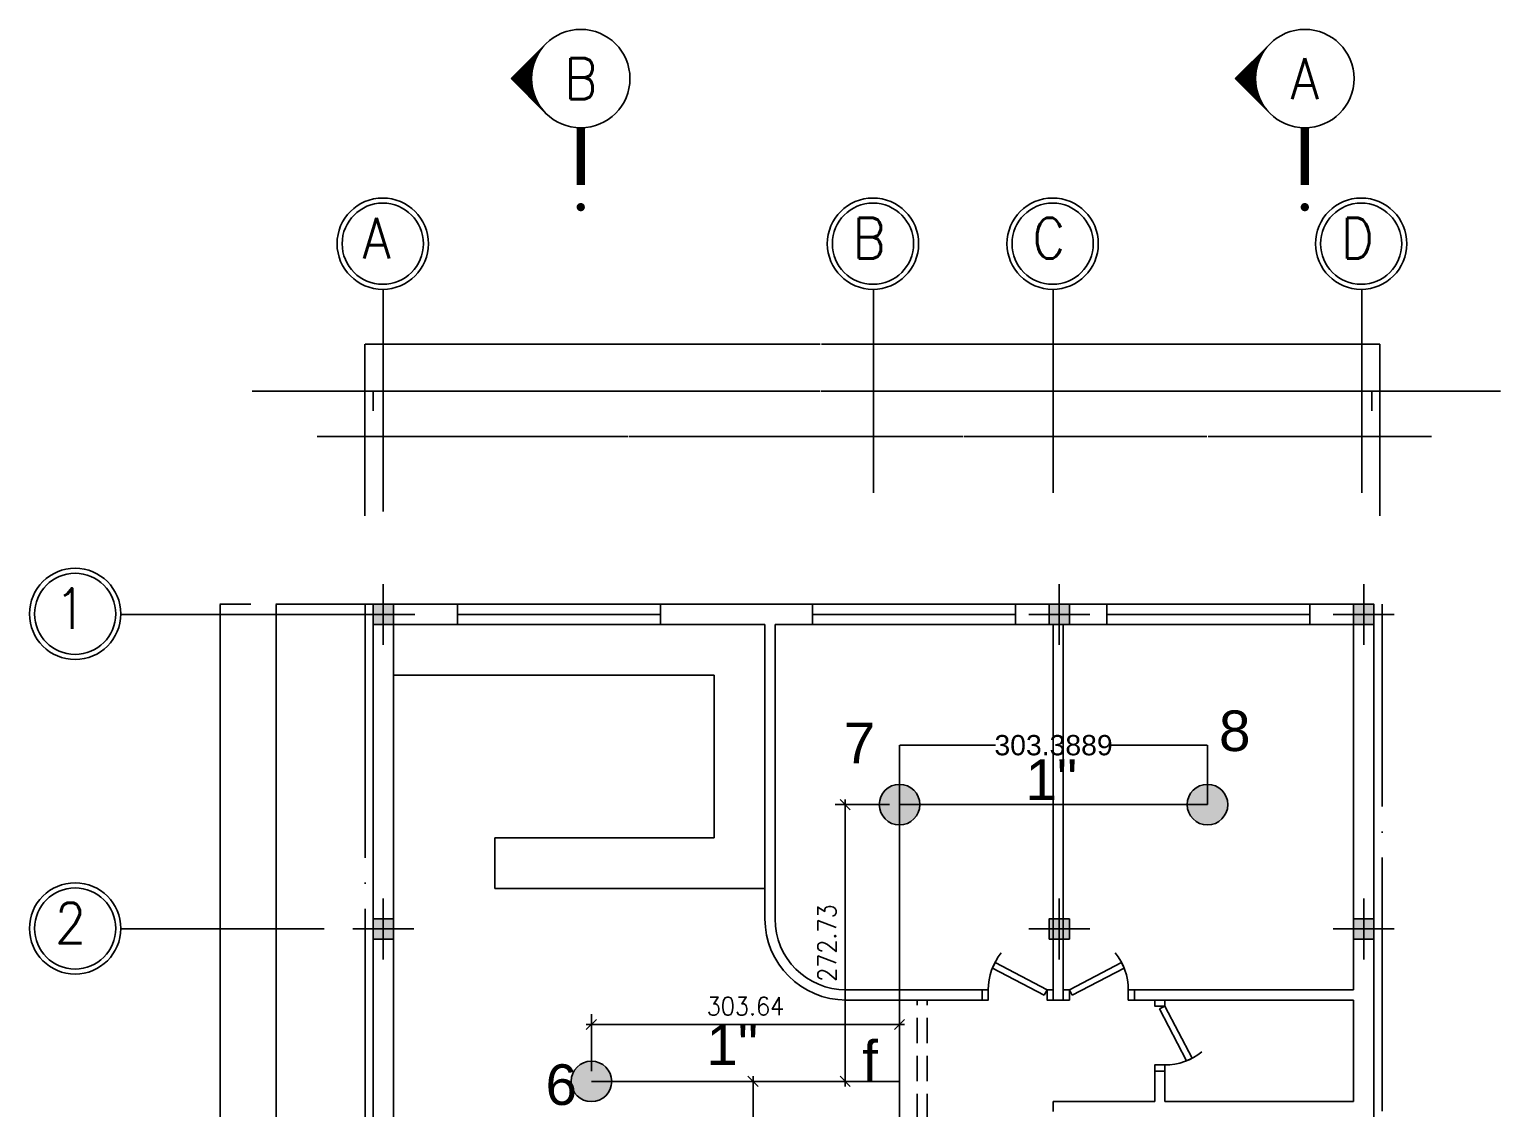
# Model space of a CAD drawing. Header units: millimetres. Extents: x 0 to 12169, y 6 to 10142.
# Drawn here: x 4633 to 6083, y 9078 to 10142 of the extents above; entities that cross this region are included whole.
import ezdxf
from ezdxf.enums import TextEntityAlignment as Align

# ---------------------------------------------------------------- set-up
doc = ezdxf.new("R2010")
doc.units = ezdxf.units.MM
doc.header["$LTSCALE"] = 50
doc.header["$MEASUREMENT"] = 0
doc.linetypes.add('AXIS', pattern=[6, 5, -0.5, 0, -0.5])
doc.linetypes.add('DASHED', pattern=[0.75, 0.5, -0.25])
for name, color, linetype in [('1', 8, 'AXIS'), ('10', 10, 'Continuous'), ('2', 4, 'Continuous'), ('4', 136, 'Continuous'), ('5', 5, 'Continuous'), ('DIM', 8, 'Continuous'), ('DOR', 3, 'Continuous'), ('ETC', 2, 'Continuous')]:
    doc.layers.add(name, color=color, linetype=linetype)
doc.styles.add('ROMANS', font='ROMANS.shx', dxfattribs={"width": 0.9})
doc.styles.get("Standard").update_dxf_attribs({"font": 'arial.ttf'})
doc.dimstyles.new('dim1.100', dxfattribs={"dimscale": 100, "dimtxt": 0.18, "dimasz": 0.1, "dimexe": 0.1, "dimexo": 0.1, "dimgap": 0.09, "dimtad": 1, "dimzin": 12, "dimdsep": 46, "dimtxsty": 'ROMANS', "dimblk1": 'OBLIQUE', "dimblk2": 'OBLIQUE', "dimsah": 1, "dimcen": 0.1, "dimdle": 0.05, "dimclrd": 256, "dimclre": 12, "dimclrt": 4, "dimadec": 0, "dimazin": 0, "dimtfac": 1, "dimtix": 1, "dimtofl": 0, "dimtmove": 0, "dimatfit": 0, "dimldrblk": 'OBLIQUE', "dimfxl": 1, "dimtolj": 1, "dimtzin": 0, "dimarcsym": 0})
doc.dimstyles.get("Standard").update_dxf_attribs({"dimtxt": 0.18, "dimasz": 0.18, "dimexe": 0.18, "dimexo": 0.0625, "dimgap": 0.09, "dimtad": 0, "dimtih": 1, "dimtoh": 1, "dimdec": 4, "dimzin": 0, "dimdsep": 46, "dimtxsty": 'Standard', "dimcen": 0.09, "dimadec": 0, "dimazin": 0, "dimtfac": 1, "dimtdec": 4, "dimtofl": 0, "dimtmove": 0, "dimatfit": 3, "dimfxl": 1, "dimtolj": 1, "dimtzin": 0, "dimarcsym": 0})

# ---------------------------------------------------------------- blocks, each defined once
blk = doc.blocks.new('*D260')
at = {"layer": 'DEFPOINTS', "color": 0, "transparency": 16777216}
for p in [(4820.8, 9575.2), (4851, 9575.2), (4851, 7575.2)]:
    blk.add_point(p, dxfattribs=at)
at = {"layer": 'DIM', "color": 0, "lineweight": -2, "transparency": 16777216}
for p, q in [((4851, 9575.2), (4820.6, 9575.2)), ((4820.8, 9575), (4820.8, 8693.2)), ((4820.8, 7575.3), (4820.8, 8692.9)), ((4851, 7575.2), (4820.6, 7575.2))]:
    blk.add_line(p, q, dxfattribs=at)
at = {"layer": 'DIM', "color": 0, "transparency": 16777216}
for points in [[(4820.7, 9575), (4820.8, 9575), (4820.8, 9575.2)], [(4820.7, 7575.3), (4820.8, 7575.3), (4820.8, 7575.2)]]:
    blk.add_solid(points, dxfattribs=at)
at = {"layer": 'DIM', "color": 0, "transparency": 16777216, "insert": (4820.8, 8693), "char_height": 0.18, "attachment_point": 5}
blk.add_mtext('\\A1;2000.0000', dxfattribs=at)
blk = doc.blocks.new('*D263')
at = {"layer": 'DEFPOINTS', "color": 0, "transparency": 16777216}
for p in [(4981.5, 9775.5), (5464.5, 9775.5), (5464.5, 9740.7)]:
    blk.add_point(p, dxfattribs=at)
at = {"layer": 'DIM', "color": 0, "lineweight": -2, "transparency": 16777216}
for p, q in [((4981.5, 9775.5), (4981.5, 9740.6)), ((5464.5, 9775.5), (5464.5, 9740.6)), ((4981.7, 9740.7), (5222.4, 9740.7)), ((5464.4, 9740.7), (5223.6, 9740.7))]:
    blk.add_line(p, q, dxfattribs=at)
at = {"layer": 'DIM', "color": 0, "transparency": 16777216}
for points in [[(4981.7, 9740.8), (4981.7, 9740.7), (4981.5, 9740.7)], [(5464.4, 9740.8), (5464.4, 9740.7), (5464.5, 9740.7)]]:
    blk.add_solid(points, dxfattribs=at)
at = {"layer": 'DIM', "color": 0, "transparency": 16777216, "insert": (5223, 9740.7), "char_height": 0.18, "attachment_point": 5}
blk.add_mtext('\\A1;483.0000', dxfattribs=at)
blk = doc.blocks.new('*D264')
at = {"layer": 'DEFPOINTS', "color": 0, "transparency": 16777216}
for p in [(5963.5, 9831.5), (4963.5, 9687.2), (5963.5, 9687.2)]:
    blk.add_point(p, dxfattribs=at)
at = {"layer": 'DIM', "color": 0, "lineweight": -2, "transparency": 16777216}
for p, q in [((4963.5, 9687.3), (4963.5, 9831.7)), ((4963.7, 9831.5), (5411.9, 9831.5)), ((5963.4, 9831.5), (5413.2, 9831.5)), ((5963.5, 9687.3), (5963.5, 9831.7))]:
    blk.add_line(p, q, dxfattribs=at)
at = {"layer": 'DIM', "color": 0, "transparency": 16777216}
for points in [[(4963.7, 9831.6), (4963.7, 9831.5), (4963.5, 9831.5)], [(5963.4, 9831.6), (5963.4, 9831.5), (5963.5, 9831.5)]]:
    blk.add_solid(points, dxfattribs=at)
at = {"layer": 'DIM', "color": 0, "transparency": 16777216, "insert": (5412.5, 9831.5), "char_height": 0.18, "attachment_point": 5}
blk.add_mtext('\\A1;1000.0000', dxfattribs=at)
blk = doc.blocks.new('*D265')
at = {"layer": 'DEFPOINTS', "color": 0, "transparency": 16777216}
for p in [(5955.5, 9785.3), (4971.5, 9765.7), (5955.5, 9765.7)]:
    blk.add_point(p, dxfattribs=at)
at = {"layer": 'DIM', "color": 0, "lineweight": -2, "transparency": 16777216}
for p, q in [((4971.5, 9765.8), (4971.5, 9785.5)), ((4971.7, 9785.3), (5411.9, 9785.3)), ((5955.4, 9785.3), (5413.1, 9785.3)), ((5955.5, 9765.8), (5955.5, 9785.5))]:
    blk.add_line(p, q, dxfattribs=at)
at = {"layer": 'DIM', "color": 0, "transparency": 16777216}
for points in [[(4971.7, 9785.3), (4971.7, 9785.2), (4971.5, 9785.3)], [(5955.4, 9785.3), (5955.4, 9785.2), (5955.5, 9785.3)]]:
    blk.add_solid(points, dxfattribs=at)
at = {"layer": 'DIM', "color": 0, "transparency": 16777216, "insert": (5412.5, 9785.3), "char_height": 0.18, "attachment_point": 5}
blk.add_mtext('\\A1;984.0000', dxfattribs=at)
blk = doc.blocks.new('*D266')
at = {"layer": 'DEFPOINTS', "color": 0, "transparency": 16777216}
for p in [(4888.5, 9255.2), (4864.4, 8955.2), (4876, 8955.2)]:
    blk.add_point(p, dxfattribs=at)
at = {"layer": 'DIM', "color": 0, "lineweight": -2, "transparency": 16777216}
for p, q in [((4888.5, 9255.2), (4875.8, 9255.2)), ((4876, 9255), (4876, 9105.3)), ((4876, 8955.3), (4876, 9105)), ((4864.5, 8955.2), (4876.2, 8955.2))]:
    blk.add_line(p, q, dxfattribs=at)
at = {"layer": 'DIM', "color": 0, "transparency": 16777216}
for points in [[(4876, 9255), (4876, 9255), (4876, 9255.2)], [(4876, 8955.3), (4876, 8955.3), (4876, 8955.2)]]:
    blk.add_solid(points, dxfattribs=at)
at = {"layer": 'DIM', "color": 0, "transparency": 16777216, "insert": (4876, 9105.2), "char_height": 0.18, "attachment_point": 5}
blk.add_mtext('\\A1;300.0000', dxfattribs=at)
blk = doc.blocks.new('*D268')
at = {"layer": 'DEFPOINTS', "color": 0, "transparency": 16777216}
for p in [(4971.5, 9785.3), (4971.5, 9765.7), (4963.5, 9662.2)]:
    blk.add_point(p, dxfattribs=at)
at = {"layer": 'DIM', "color": 0, "lineweight": -2, "transparency": 16777216}
for p, q in [((4963.5, 9785.3), (4852.3, 9785.3)), ((4963.5, 9662.3), (4963.5, 9785.5)), ((4971.4, 9785.3), (4963.7, 9785.3)), ((4971.5, 9765.8), (4971.5, 9785.5))]:
    blk.add_line(p, q, dxfattribs=at)
at = {"layer": 'DIM', "color": 0, "transparency": 16777216}
for points in [[(4963.7, 9785.3), (4963.7, 9785.2), (4963.5, 9785.3)], [(4971.4, 9785.3), (4971.4, 9785.2), (4971.5, 9785.3)]]:
    blk.add_solid(points, dxfattribs=at)
at = {"layer": 'DIM', "color": 0, "transparency": 16777216, "insert": (4851.7, 9785.3), "char_height": 0.18, "attachment_point": 5}
blk.add_mtext('\\A1;8cm joint', dxfattribs=at)
blk = doc.blocks.new('*D269')
at = {"layer": 'DEFPOINTS', "color": 0, "transparency": 16777216}
for p in [(4981.5, 9740.7), (4963.5, 9687.2), (4981.5, 9666.6)]:
    blk.add_point(p, dxfattribs=at)
at = {"layer": 'DIM', "color": 0, "lineweight": -2, "transparency": 16777216}
for p, q in [((4963.5, 9740.7), (4916.3, 9740.7)), ((4963.5, 9687.3), (4963.5, 9740.9)), ((4981.4, 9740.7), (4963.7, 9740.7)), ((4981.5, 9666.6), (4981.5, 9740.9))]:
    blk.add_line(p, q, dxfattribs=at)
at = {"layer": 'DIM', "color": 0, "transparency": 16777216}
for points in [[(4963.7, 9740.8), (4963.7, 9740.7), (4963.5, 9740.7)], [(4981.4, 9740.8), (4981.4, 9740.7), (4981.5, 9740.7)]]:
    blk.add_solid(points, dxfattribs=at)
at = {"layer": 'DIM', "color": 0, "transparency": 16777216, "insert": (4915.8, 9740.7), "char_height": 0.18, "attachment_point": 5}
blk.add_mtext('\\A1;18.0000', dxfattribs=at)
blk = doc.blocks.new('*D270')
at = {"layer": 'DEFPOINTS', "color": 0, "transparency": 16777216}
for p in [(5012.8, 9575.2), (4876, 9565.2), (5012.8, 9565.2)]:
    blk.add_point(p, dxfattribs=at)
at = {"layer": 'DIM', "color": 0, "lineweight": -2, "transparency": 16777216}
for p, q in [((5012.7, 9575.2), (4875.8, 9575.2)), ((4876, 9575), (4876, 9570.3)), ((5012.7, 9565.2), (4875.8, 9565.2)), ((4876, 9565.3), (4876, 9570))]:
    blk.add_line(p, q, dxfattribs=at)
at = {"layer": 'DIM', "color": 0, "transparency": 16777216}
for points in [[(4876, 9575), (4876, 9575), (4876, 9575.2)], [(4876, 9565.3), (4876, 9565.3), (4876, 9565.2)]]:
    blk.add_solid(points, dxfattribs=at)
at = {"layer": 'DIM', "color": 0, "transparency": 16777216, "insert": (4876, 9570.2), "char_height": 0.18, "attachment_point": 5}
blk.add_mtext('\\A1;10.0000', dxfattribs=at)
blk = doc.blocks.new('st')
at = {"layer": '2'}
h = blk.add_hatch(color=256, dxfattribs=at)
h.paths.add_polyline_path([(0, 10), (0, 0), (10, 0), (10, 10)])
h.paths.add_polyline_path([(-10, 10), (-10, 0), (0, 0), (0, 10)])
h.paths.add_polyline_path([(-10, 0), (-10, -10), (0, -10), (0, 0)])
h.paths.add_polyline_path([(0, 0), (0, -10), (10, -10), (10, 0)])
at = {"layer": '10'}
for p, q in [((0, 30), (0, -30)), ((-30, 0), (30, 0))]:
    blk.add_line(p, q, dxfattribs=at)
at = {"layer": '4'}
blk.add_lwpolyline([(-10, -10), (-10, 10), (10, 10), (10, -10)], close=True, dxfattribs=at)
blk = doc.blocks.new('*D271')
at = {"layer": 'DEFPOINTS', "color": 0, "transparency": 16777216}
for p in [(5963.5, 9785.3), (5955.5, 9765.7), (5963.5, 9662.2)]:
    blk.add_point(p, dxfattribs=at)
at = {"layer": 'DIM', "color": 0, "lineweight": -2, "transparency": 16777216}
for p, q in [((5955.5, 9765.8), (5955.5, 9785.5)), ((5955.7, 9785.3), (5963.4, 9785.3)), ((5963.5, 9662.3), (5963.5, 9785.5)), ((5963.5, 9785.3), (6082.2, 9785.3))]:
    blk.add_line(p, q, dxfattribs=at)
at = {"layer": 'DIM', "color": 0, "transparency": 16777216}
for points in [[(5955.7, 9785.3), (5955.7, 9785.2), (5955.5, 9785.3)], [(5963.4, 9785.3), (5963.4, 9785.2), (5963.5, 9785.3)]]:
    blk.add_solid(points, dxfattribs=at)
at = {"layer": 'DIM', "color": 0, "transparency": 16777216, "insert": (6082.8, 9785.3), "char_height": 0.18, "attachment_point": 5}
blk.add_mtext('\\A1;8cm joint', dxfattribs=at)
blk = doc.blocks.new('*D272')
at = {"layer": 'DEFPOINTS', "color": 0, "transparency": 16777216}
for p in [(5641.5, 9775.5), (5945.5, 9775.5), (5945.5, 9740.7)]:
    blk.add_point(p, dxfattribs=at)
at = {"layer": 'DIM', "color": 0, "lineweight": -2, "transparency": 16777216}
for p, q in [((5641.5, 9775.5), (5641.5, 9740.6)), ((5945.5, 9775.5), (5945.5, 9740.6)), ((5641.7, 9740.7), (5792.9, 9740.7)), ((5945.4, 9740.7), (5794.1, 9740.7))]:
    blk.add_line(p, q, dxfattribs=at)
at = {"layer": 'DIM', "color": 0, "transparency": 16777216}
for points in [[(5641.7, 9740.8), (5641.7, 9740.7), (5641.5, 9740.7)], [(5945.4, 9740.8), (5945.4, 9740.7), (5945.5, 9740.7)]]:
    blk.add_solid(points, dxfattribs=at)
at = {"layer": 'DIM', "color": 0, "transparency": 16777216, "insert": (5793.5, 9740.7), "char_height": 0.18, "attachment_point": 5}
blk.add_mtext('\\A1;304.0000', dxfattribs=at)
blk = doc.blocks.new('*D273')
at = {"layer": 'DEFPOINTS', "color": 0, "transparency": 16777216}
for p in [(5464.5, 9775.5), (5641.5, 9775.5), (5641.5, 9740.7)]:
    blk.add_point(p, dxfattribs=at)
at = {"layer": 'DIM', "color": 0, "lineweight": -2, "transparency": 16777216}
for p, q in [((5464.5, 9775.5), (5464.5, 9740.6)), ((5641.5, 9775.5), (5641.5, 9740.6)), ((5464.7, 9740.7), (5552.4, 9740.7)), ((5641.4, 9740.7), (5553.6, 9740.7))]:
    blk.add_line(p, q, dxfattribs=at)
at = {"layer": 'DIM', "color": 0, "transparency": 16777216}
for points in [[(5464.7, 9740.8), (5464.7, 9740.7), (5464.5, 9740.7)], [(5641.4, 9740.8), (5641.4, 9740.7), (5641.5, 9740.7)]]:
    blk.add_solid(points, dxfattribs=at)
at = {"layer": 'DIM', "color": 0, "transparency": 16777216, "insert": (5553, 9740.7), "char_height": 0.18, "attachment_point": 5}
blk.add_mtext('\\A1;177.0000', dxfattribs=at)
blk = doc.blocks.new('*D274')
at = {"layer": 'DEFPOINTS', "color": 0, "transparency": 16777216}
for p in [(5945.5, 9775.5), (5963.5, 9740.7), (5963.5, 9687.2)]:
    blk.add_point(p, dxfattribs=at)
at = {"layer": 'DIM', "color": 0, "lineweight": -2, "transparency": 16777216}
for p, q in [((5945.5, 9775.5), (5945.5, 9740.6)), ((5945.7, 9740.7), (5963.4, 9740.7)), ((5963.5, 9687.3), (5963.5, 9740.9)), ((5963.5, 9740.7), (6014.2, 9740.7))]:
    blk.add_line(p, q, dxfattribs=at)
at = {"layer": 'DIM', "color": 0, "transparency": 16777216}
for points in [[(5945.7, 9740.8), (5945.7, 9740.7), (5945.5, 9740.7)], [(5963.4, 9740.8), (5963.4, 9740.7), (5963.5, 9740.7)]]:
    blk.add_solid(points, dxfattribs=at)
at = {"layer": 'DIM', "color": 0, "transparency": 16777216, "insert": (6014.7, 9740.7), "char_height": 0.18, "attachment_point": 5}
blk.add_mtext('\\A1;18.0000', dxfattribs=at)
blk = doc.blocks.new('D70')
at = {"layer": 'DOR'}
for p, q in [((-59.9, 31.5), (-57.3, 37)), ((-8.8, 4.7), (-59.9, 31.5)), ((-6, 10), (-57.3, 37)), ((-6, 10), (-8.8, 4.7))]:
    blk.add_line(p, q, dxfattribs=at)
for points in [[(-70, 10), (-64, 10), (-64, 0), (-70, 0)], [(-6, 10), (0, 10), (0, 0), (-6, 0)]]:
    blk.add_lwpolyline(points, close=True, dxfattribs=at)
blk.add_arc((-6, 10), 58, 141.0374, 180, dxfattribs=at)
blk = doc.blocks.new('*X11')
at = {"color": 0}
for p, q in [((-30899.629, -13242.324), (-30899.628, -13242.323)), ((-30899.621, -13242.331), (-30899.62, -13242.33)), ((-30899.614, -13242.338), (-30899.613, -13242.336)), ((-30899.607, -13242.345), (-30899.605, -13242.343)), ((-30899.6, -13242.352), (-30899.598, -13242.349)), ((-30899.593, -13242.359), (-30899.59, -13242.356)), ((-30899.586, -13242.366), (-30899.582, -13242.362)), ((-30899.579, -13242.373), (-30899.574, -13242.368)), ((-30899.572, -13242.38), (-30899.566, -13242.374)), ((-30899.565, -13242.387), (-30899.558, -13242.38)), ((-30899.558, -13242.394), (-30899.55, -13242.386)), ((-30899.551, -13242.401), (-30899.541, -13242.392)), ((-30899.544, -13242.408), (-30899.533, -13242.398)), ((-30899.537, -13242.416), (-30899.525, -13242.404)), ((-30899.53, -13242.423), (-30899.516, -13242.409)), ((-30899.522, -13242.43), (-30899.507, -13242.415)), ((-30899.515, -13242.437), (-30899.499, -13242.42)), ((-30899.508, -13242.444), (-30899.49, -13242.425)), ((-30899.501, -13242.451), (-30899.481, -13242.431)), ((-30899.494, -13242.458), (-30899.472, -13242.436)), ((-30899.487, -13242.465), (-30899.463, -13242.441)), ((-30899.48, -13242.472), (-30899.454, -13242.446)), ((-30899.473, -13242.479), (-30899.444, -13242.451)), ((-30899.466, -13242.486), (-30899.435, -13242.455)), ((-30899.459, -13242.493), (-30899.425, -13242.46)), ((-30899.452, -13242.5), (-30899.416, -13242.465)), ((-30899.445, -13242.507), (-30899.406, -13242.469)), ((-30899.438, -13242.515), (-30899.396, -13242.473)), ((-30899.431, -13242.522), (-30899.386, -13242.478)), ((-30899.423, -13242.529), (-30899.376, -13242.482)), ((-30899.416, -13242.536), (-30899.366, -13242.486)), ((-30899.409, -13242.543), (-30899.356, -13242.49)), ((-30899.402, -13242.55), (-30899.346, -13242.494)), ((-30899.395, -13242.557), (-30899.335, -13242.497)), ((-30899.388, -13242.564), (-30899.325, -13242.501)), ((-30899.381, -13242.571), (-30899.314, -13242.504)), ((-30899.374, -13242.578), (-30899.303, -13242.508)), ((-30899.367, -13242.585), (-30899.293, -13242.511)), ((-30899.36, -13242.592), (-30899.282, -13242.514)), ((-30899.353, -13242.599), (-30899.27, -13242.517)), ((-30899.346, -13242.606), (-30899.259, -13242.52)), ((-30899.339, -13242.614), (-30899.248, -13242.523)), ((-30899.332, -13242.621), (-30899.236, -13242.525)), ((-30899.324, -13242.628), (-30899.225, -13242.528)), ((-30899.155, -13242.797), (-30898.885, -13242.528)), ((-30899.148, -13242.804), (-30898.867, -13242.524)), ((-30899.141, -13242.812), (-30898.848, -13242.519)), ((-30899.134, -13242.819), (-30898.829, -13242.514)), ((-30899.126, -13242.826), (-30898.809, -13242.508)), ((-30899.119, -13242.833), (-30898.788, -13242.502)), ((-30899.112, -13242.84), (-30898.767, -13242.494)), ((-30899.105, -13242.847), (-30898.744, -13242.486)), ((-30899.098, -13242.854), (-30898.72, -13242.476)), ((-30899.091, -13242.861), (-30898.694, -13242.464)), ((-30899.084, -13242.868), (-30898.667, -13242.451)), ((-30899.077, -13242.875), (-30898.636, -13242.434)), ((-30899.07, -13242.882), (-30898.601, -13242.413)), ((-30899.063, -13242.889), (-30898.557, -13242.383)), ((-30899.056, -13242.896), (-30898.478, -13242.319)), ((-30899.317, -13242.635), (-30899.213, -13242.53)), ((-30899.31, -13242.642), (-30899.201, -13242.532)), ((-30899.303, -13242.649), (-30899.189, -13242.534)), ((-30899.296, -13242.656), (-30899.176, -13242.536)), ((-30899.289, -13242.663), (-30899.164, -13242.538)), ((-30899.282, -13242.67), (-30899.151, -13242.539)), ((-30899.275, -13242.677), (-30899.138, -13242.541)), ((-30899.268, -13242.684), (-30899.125, -13242.542)), ((-30899.261, -13242.691), (-30899.112, -13242.543)), ((-30899.254, -13242.698), (-30899.099, -13242.544)), ((-30899.247, -13242.705), (-30899.085, -13242.544)), ((-30899.24, -13242.713), (-30899.072, -13242.545)), ((-30899.233, -13242.72), (-30899.058, -13242.545)), ((-30899.225, -13242.727), (-30899.043, -13242.545)), ((-30899.218, -13242.734), (-30899.029, -13242.544)), ((-30899.211, -13242.741), (-30899.014, -13242.544)), ((-30899.204, -13242.748), (-30898.999, -13242.543)), ((-30899.197, -13242.755), (-30898.984, -13242.542)), ((-30899.19, -13242.762), (-30898.968, -13242.54)), ((-30899.183, -13242.769), (-30898.952, -13242.539)), ((-30899.176, -13242.776), (-30898.936, -13242.536)), ((-30899.169, -13242.783), (-30898.919, -13242.534)), ((-30899.162, -13242.79), (-30898.902, -13242.531))]:
    blk.add_line(p, q, dxfattribs=at)
blk = doc.blocks.new('SECV')
at = {"layer": 'ETC'}
for p in [(-34.3, 34.3), (-34.3, -34.3)]:
    blk.add_line(p, (-68.5, 0), dxfattribs=at)
at = {"layer": 'ETC', "const_width": 8.08}
blk.add_lwpolyline([(0, -105), (0, -48.5)], dxfattribs=at)
at = {"layer": 'ETC', "const_width": 4.04}
blk.add_lwpolyline([(0, -124.6, -1), (0, -128.7, -1)], format="xyb", close=True, dxfattribs=at)
at = {"layer": 'ETC'}
blk.add_circle((0, 0), 48.5, dxfattribs=at)
at = {"layer": 'ETC', "xscale": -57.01874209302129, "yscale": 57.01874209302129, "zscale": 57.01874209302129, "rotation": 269.9999999999972}
blk.add_blockref('*X11', (755024.8, 1761825.3), dxfattribs=at)
at = {"layer": 'ETC', "color": 6, "style": 'ROMANS', "width": 0.9}
blk.add_attdef('A', text='', height=40.4, rotation=360, dxfattribs=at).set_placement((0, 0), align=Align.MIDDLE)
blk = doc.blocks.new('*D276')
at = {"layer": 'DEFPOINTS', "color": 0, "transparency": 16777216}
for p in [(4876, 9565.2), (4923.3, 9565.2), (4888.5, 9255.2)]:
    blk.add_point(p, dxfattribs=at)
at = {"layer": 'DIM', "color": 0, "lineweight": -2, "transparency": 16777216}
for p, q in [((4923.2, 9565.2), (4875.8, 9565.2)), ((4876, 9565), (4876, 9410.3)), ((4876, 9255.3), (4876, 9410)), ((4888.5, 9255.2), (4875.8, 9255.2))]:
    blk.add_line(p, q, dxfattribs=at)
at = {"layer": 'DIM', "color": 0, "transparency": 16777216}
for points in [[(4876, 9565), (4876, 9565), (4876, 9565.2)], [(4876, 9255.3), (4876, 9255.3), (4876, 9255.2)]]:
    blk.add_solid(points, dxfattribs=at)
at = {"layer": 'DIM', "color": 0, "transparency": 16777216, "insert": (4876, 9410.2), "char_height": 0.18, "attachment_point": 5}
blk.add_mtext('\\A1;310.0000', dxfattribs=at)
blk = doc.blocks.new('*D277')
at = {"color": 0, "lineweight": -2, "ltscale": 50, "transparency": 16777216}
for p, q in [((5490.2, 9377.8), (5490.2, 9436.4)), ((5490.4, 9436.2), (5584.7, 9436.2)), ((5793.4, 9436.2), (5699, 9436.2)), ((5793.6, 9377.8), (5793.6, 9436.4))]:
    blk.add_line(p, q, dxfattribs=at)
at = {"color": 0, "ltscale": 50, "transparency": 16777216}
for points in [[(5490.4, 9436.2), (5490.4, 9436.1), (5490.2, 9436.2)], [(5793.4, 9436.2), (5793.4, 9436.1), (5793.6, 9436.2)]]:
    blk.add_solid(points, dxfattribs=at)
at = {"layer": 'DEFPOINTS', "color": 0, "ltscale": 50, "transparency": 16777216}
for p in [(5793.6, 9436.2), (5490.2, 9377.7), (5793.6, 9377.7)]:
    blk.add_point(p, dxfattribs=at)
at = {"color": 0, "ltscale": 50, "transparency": 16777216, "insert": (5641.9, 9436.2), "char_height": 0.18, "attachment_point": 5}
blk.add_mtext('\\A1;{\\H111.11111x;303.3889}', dxfattribs=at)
blk = doc.blocks.new('_OBLIQUE')
at = {"color": 0, "linetype": 'ByBlock'}
blk.add_line((-0.5, -0.5), (0.5, 0.5), dxfattribs=at)
blk = doc.blocks.new('*D322')
at = {"color": 12, "lineweight": -2, "ltscale": 50, "transparency": 16777216}
for p, q in [((5480.2, 9377.7), (5426.6, 9377.7)), ((5480.2, 9105), (5426.6, 9105))]:
    blk.add_line(p, q, dxfattribs=at)
at = {"lineweight": -2, "ltscale": 50, "transparency": 16777216}
blk.add_line((5436.6, 9382.7), (5436.6, 9100), dxfattribs=at)
at = {"layer": 'DEFPOINTS', "color": 0, "ltscale": 50, "transparency": 16777216}
for p in [(5490.2, 9377.7), (5436.6, 9105), (5490.2, 9105)]:
    blk.add_point(p, dxfattribs=at)
at = {"lineweight": -2, "ltscale": 50, "transparency": 16777216, "xscale": 10, "yscale": 10, "zscale": 10}
for p, rotation in [((5436.6, 9377.7), 90), ((5436.6, 9105), 270)]:
    blk.add_blockref('_OBLIQUE', p, dxfattribs=dict(at, rotation=rotation))
at = {"color": 4, "ltscale": 50, "transparency": 16777216, "insert": (5418.6, 9241.3), "char_height": 18, "attachment_point": 5, "rotation": 90, "style": 'ROMANS'}
blk.add_mtext('\\A1;272.73', dxfattribs=at)
blk = doc.blocks.new('*D321')
at = {"color": 12, "lineweight": -2, "ltscale": 50, "transparency": 16777216}
for p, q in [((5186.5, 9115), (5186.5, 9171.1)), ((5490.2, 9115), (5490.2, 9171.1))]:
    blk.add_line(p, q, dxfattribs=at)
at = {"lineweight": -2, "ltscale": 50, "transparency": 16777216}
blk.add_line((5495.2, 9161.1), (5181.5, 9161.1), dxfattribs=at)
at = {"layer": 'DEFPOINTS', "color": 0, "ltscale": 50, "transparency": 16777216}
for p in [(5186.5, 9161.1), (5186.5, 9105), (5490.2, 9105)]:
    blk.add_point(p, dxfattribs=at)
at = {"lineweight": -2, "ltscale": 50, "transparency": 16777216, "xscale": 10, "yscale": 10, "zscale": 10, "rotation": 180}
blk.add_blockref('_OBLIQUE', (5186.5, 9161.1), dxfattribs=at)
at = {"lineweight": -2, "ltscale": 50, "transparency": 16777216, "xscale": 10, "yscale": 10, "zscale": 10}
blk.add_blockref('_OBLIQUE', (5490.2, 9161.1), dxfattribs=at)
at = {"color": 4, "ltscale": 50, "transparency": 16777216, "insert": (5338.4, 9179.1), "char_height": 18, "attachment_point": 5, "style": 'ROMANS'}
blk.add_mtext('\\A1;303.64', dxfattribs=at)
blk = doc.blocks.new('*D318')
at = {"lineweight": -2, "ltscale": 50, "transparency": 16777216}
blk.add_line((5345.8, 9110), (5345.8, 8896.2), dxfattribs=at)
at = {"color": 12, "lineweight": -2, "ltscale": 50, "transparency": 16777216}
for p, q in [((5480.2, 9105), (5335.8, 9105)), ((5480.2, 8901.2), (5335.8, 8901.2))]:
    blk.add_line(p, q, dxfattribs=at)
at = {"layer": 'DEFPOINTS', "color": 0, "ltscale": 50, "transparency": 16777216}
for p in [(5490.2, 9105), (5345.8, 8901.2), (5490.2, 8901.2)]:
    blk.add_point(p, dxfattribs=at)
at = {"lineweight": -2, "ltscale": 50, "transparency": 16777216, "xscale": 10, "yscale": 10, "zscale": 10}
for p, rotation in [((5345.8, 9105), 90), ((5345.8, 8901.2), 270)]:
    blk.add_blockref('_OBLIQUE', p, dxfattribs=dict(at, rotation=rotation))
at = {"color": 4, "ltscale": 50, "transparency": 16777216, "insert": (5327.8, 9003.1), "char_height": 18, "attachment_point": 5, "rotation": 90, "style": 'ROMANS'}
blk.add_mtext('\\A1;203.8', dxfattribs=at)

msp = doc.modelspace()

# ---------------------------------------------------------------- hatches: boundary and pattern name
at = {"ltscale": 50, "true_color": 0xcd2027}
h = msp.add_hatch(color=242, dxfattribs=at)
h.dxf.hatch_style = 1
h.paths.add_polyline_path([(5470.18728, 9377.70244), (5490.18728, 9377.70244), (5510.18728, 9377.70244, 1)])
h.paths.add_polyline_path([(5490.18728, 9377.70244), (5470.18728, 9377.70244, 0.4142135624), (5490.18728, 9357.70244)])
h.paths.add_polyline_path([(5510.18728, 9377.70244), (5490.18728, 9377.70244), (5490.18728, 9357.70244, 0.4142135624)])
h.paths.add_polyline_path([(5813.57623, 9377.70244, 1), (5773.57623, 9377.70244, 1)])
h.paths.add_polyline_path([(5166.54264, 9104.97658, 1), (5206.54264, 9104.97658, 1)])
h.paths.add_polyline_path([(5362.9846, 8861.76425, 1), (5402.9846, 8861.76425, 1)])
h.paths.add_polyline_path([(5394.29888, 8406.58743, 1), (5354.29888, 8406.58743, 1)])
h.paths.add_polyline_path([(5785.16783, 8212.55541, 1), (5745.16783, 8212.55541, 1)])
h.paths.add_polyline_path([(5253.60742, 8125.3977, 1), (5213.60742, 8125.3977, 1)])
h.paths.add_polyline_path([(5594.26902, 7831.64098, 1), (5634.26902, 7831.64098, 1)])

# ---------------------------------------------------------------- linework, layer by layer
for p, q in [((4971.53869, 9575.16047), (4971.53869, 8945.16047)), ((4991.53869, 9575.16047), (4971.53869, 9575.16047)), ((5054.53869, 9575.16047), (4971.53869, 9575.16047)), ((5054.53869, 9555.16047), (5054.53869, 9575.16047)), ((5404.53869, 9575.16047), (5254.53869, 9575.16047)), ((5254.53869, 9555.16047), (5254.53869, 9575.16047)), ((5404.53869, 9555.16047), (5404.53869, 9575.16047)), ((5604.53869, 9555.16047), (5604.53869, 9575.16047)), ((5694.53869, 9575.16047), (5604.53869, 9575.16047)), ((5694.53869, 9555.16047), (5694.53869, 9575.16047)), ((5957.53869, 9575.16047), (5894.53869, 9575.16047)), ((5894.53869, 9555.16047), (5894.53869, 9575.16047)), ((5957.53869, 7575.16047), (5957.53869, 9575.16047)), ((4991.53869, 9555.16047), (4991.53869, 8955.16047)), ((5054.53869, 9555.16047), (4991.53869, 9555.16047)), ((5357.53869, 9555.16047), (5254.53869, 9555.16047)), ((5357.53869, 9555.16047), (5357.53869, 9265.16047)), ((5367.53869, 9555.16047), (5367.53869, 9265.16047)), ((5404.53869, 9555.16047), (5367.53869, 9555.16047)), ((5641.53869, 9555.16047), (5604.53869, 9555.16047)), ((5641.53869, 9555.16047), (5641.53869, 9185.16047)), ((5651.53869, 9555.16047), (5651.53869, 9185.16047)), ((5694.53869, 9555.16047), (5651.53869, 9555.16047)), ((5937.53869, 9555.16047), (5894.53869, 9555.16047)), ((5937.53869, 9195.16047), (5937.53869, 9555.16047)), ((5571.53869, 9195.16047), (5437.53869, 9195.16047)), ((5571.53869, 9185.16047), (5437.53869, 9185.16047)), ((5571.53869, 9195.16047), (5571.53869, 9185.16047)), ((5641.53869, 9185.16047), (5651.53869, 9185.16047)), ((5721.53869, 9195.16047), (5937.53869, 9195.16047)), ((5721.53869, 9195.16047), (5721.53869, 9185.16047)), ((5721.53869, 9185.16047), (5937.53869, 9185.16047)), ((5937.53869, 9085.16047), (5937.53869, 9185.16047)), ((5741.53869, 9085.16047), (5741.53869, 9115.16047)), ((5751.53869, 9115.16047), (5741.53869, 9115.16047)), ((5751.53869, 9085.16047), (5751.53869, 9115.16047)), ((5641.53869, 9075.16047), (5641.53869, 9085.16047)), ((5741.53869, 9085.16047), (5641.53869, 9085.16047)), ((5937.53869, 9085.16047), (5751.53869, 9085.16047))]:
    msp.add_line(p, q)
at = {"color": 51, "ltscale": 50, "true_color": 0xf8f6b0}
for p, q in [((5490.18728, 7835.16047), (5490.18728, 9377.70244)), ((5490.18728, 9377.70244), (5793.57623, 9377.70244)), ((5186.54264, 9104.97658), (5490.18728, 9104.97658))]:
    msp.add_line(p, q, dxfattribs=at)
at = {"color": 32, "ltscale": 50, "true_color": 0xcd6928}
msp.add_line((5490.18728, 8900.18055), (5490.18728, 9104.97658), dxfattribs=at)
at = {"color": 242, "ltscale": 50, "true_color": 0xcd2027}
for centre in [(5490.18728, 9377.70244), (5793.57623, 9377.70244), (5186.54264, 9104.97658)]:
    msp.add_circle(centre, 20, dxfattribs=at)
for radius in [80, 70]:
    msp.add_arc((5437.53869, 9265.16047), radius, 180, 270)
at = {"layer": '1'}
for p, q in [((4963.53869, 9575.16047), (4963.53869, 7575.16047)), ((5965.53869, 7575.16047), (5965.53869, 9575.16047))]:
    msp.add_line(p, q, dxfattribs=at)
at = {"layer": '10'}
for centre in [(4980.98932, 9930.54994), (5463.98932, 9930.54994), (5640.98932, 9930.54994), (5944.98932, 9930.54994), (4677.89069, 9565.70983), (4677.89069, 9255.70983)]:
    msp.add_circle(centre, 40, dxfattribs=at)
at = {"layer": '2'}
for p, q in [((4981.53869, 9885.41447), (4981.53869, 9685.16047)), ((5464.53869, 9885.55329), (5464.53869, 9685.16047)), ((5641.53869, 9885.41447), (5641.53869, 9685.16047)), ((5945.53869, 9885.41447), (5945.53869, 9685.16047)), ((5254.53869, 9575.16047), (5054.53869, 9575.16047)), ((5604.53869, 9575.16047), (5404.53869, 9575.16047)), ((5894.53869, 9575.16047), (5694.53869, 9575.16047)), ((4723.02615, 9565.16047), (4923.28016, 9565.16047)), ((5254.53869, 9565.16047), (5054.53869, 9565.16047)), ((5604.53869, 9565.16047), (5404.53869, 9565.16047)), ((5894.53869, 9565.16047), (5694.53869, 9565.16047)), ((5254.53869, 9555.16047), (5054.53869, 9555.16047)), ((5604.53869, 9555.16047), (5404.53869, 9555.16047)), ((5894.53869, 9555.16047), (5694.53869, 9555.16047)), ((5307.53869, 9505.16047), (4991.53869, 9505.16047)), ((5307.53869, 9505.16047), (5307.53869, 9345.16047)), ((5307.53869, 9345.16047), (5091.53869, 9345.16047)), ((5091.53869, 9345.16047), (5091.53869, 9295.16047)), ((5357.53869, 9295.16047), (5091.53869, 9295.16047)), ((4723.02615, 9255.16047), (4923.28016, 9255.16047))]:
    msp.add_line(p, q, dxfattribs=at)
at = {"layer": '2', "linetype": 'DASHED'}
for p, q in [((5507.53869, 8955.16047), (5507.53869, 9185.16047)), ((5517.53869, 8955.16047), (5517.53869, 9185.16047))]:
    msp.add_line(p, q, dxfattribs=at)
at = {"layer": '2'}
for centre in [(4980.98932, 9930.54994), (5463.98932, 9930.54994), (5640.98932, 9930.54994), (5944.98932, 9930.54994), (4677.89069, 9565.70983), (4677.89069, 9255.70983)]:
    msp.add_circle(centre, 45, dxfattribs=at)
at = {"layer": 'DIM', "color": 1}
msp.add_line((4981.53869, 9716.5577), (4981.53869, 9765.74934), dxfattribs=at)

# ---------------------------------------------------------------- block references
at = {"layer": '5'}
for name, p in [('st', (4981.53869, 9565.16047)), ('st', (5647.53869, 9565.16047)), ('st', (5947.53869, 9565.16047)), ('st', (4981.53869, 9255.16047)), ('st', (5647.53869, 9255.16047)), ('st', (5947.53869, 9255.16047)), ('D70', (5641.53869, 9185.16047))]:
    msp.add_blockref(name, p, dxfattribs=at)
at = {"layer": '5', "xscale": -1}
msp.add_blockref('D70', (5651.53869, 9185.16047), dxfattribs=at)
at = {"layer": '5', "xscale": -1, "rotation": 270}
msp.add_blockref('D70', (5741.53869, 9185.16047), dxfattribs=at)
at = {"layer": 'ETC'}
ref = msp.add_blockref('SECV', (5176.07254, 10093.2663), dxfattribs=at)
ref.add_attrib('A', 'B', dxfattribs={"layer": '2', "color": 6, "height": 40.38828, "style": 'ROMANS', "width": 0.9}).set_placement((5176.07254, 10093.2663), align=Align.MIDDLE)
ref = msp.add_blockref('SECV', (5889.46386, 10093.2663), dxfattribs=at)
ref.add_attrib('A', 'A', dxfattribs={"layer": '2', "color": 6, "height": 40.38828, "style": 'ROMANS', "width": 0.9}).set_placement((5889.46386, 10093.2663), align=Align.MIDDLE)

# ---------------------------------------------------------------- texts
at = {"color": 242, "ltscale": 50, "true_color": 0xcd2027, "char_height": 40, "attachment_point": 1}
for s, insert in [('{\\C256;\\c16777215;7}', (5435.11272, 9458.42523)), ('{\\C256;\\c16777215;8}', (5804.87775, 9470.51093)), ('{\\C256;\\c16777215;1"}', (5614.24384, 9422.30212)), ('{\\C256;\\c16777215;1"}', (5299.86457, 9161.05582)), ('{\\C256;\\c16777215;f}', (5453.40779, 9145.14029)), ('{\\C256;\\c16777215;6}', (5141.37416, 9121.75149))]:
    msp.add_mtext_dynamic_manual_height_columns(s, width=178.6433628, gutter_width=1, heights=[0], dxfattribs=dict(at, insert=insert))
at = {"layer": 'DIM', "style": 'ROMANS', "width": 0.9}
for s, p in [('A', (4960.98627, 9915.89527)), ('B', (5443.98627, 9915.89527)), ('C', (5620.98627, 9915.89527)), ('D', (5924.98627, 9915.89527)), ('1', (4657.88763, 9551.05517)), ('2', (4657.88763, 9241.05517))]:
    msp.add_text(s, height=40, dxfattribs=at).set_placement(p)

# ---------------------------------------------------------------- dimensions: what is measured, and where the dimension line sits
at = {"color": 240, "ltscale": 50, "true_color": 0xed1f24}
dim = msp.add_linear_dim(base=(5793.576227, 9436.172853), p1=(5490.187278, 9377.702445), p2=(5793.576227, 9377.702445), text='{\\H111.11111x;<>}', dimstyle='Standard', dxfattribs=at)
dim.commit()
dim.dimension.update_dxf_attribs({"geometry": '*D277', "text_midpoint": (5641.881752, 9436.172853)})
for base, p1, p2, picture, middle in [((5436.62831, 9104.97658), (5490.18728, 9377.70244), (5490.18728, 9104.97658), '*D322', (5418.62831, 9241.33951)), ((5345.80849, 8901.18055), (5490.18728, 9104.97658), (5490.18728, 8901.18055), '*D318', (5327.80849, 9003.07856))]:
    dim = msp.add_linear_dim(base=base, p1=p1, p2=p2, angle=90, dimstyle='dim1.100', dxfattribs=at)
    dim.commit()
    dim.dimension.update_dxf_attribs({"geometry": picture, "text_midpoint": middle})
dim = msp.add_linear_dim(base=(5186.54264, 9161.05582), p1=(5490.18728, 9104.97658), p2=(5186.54264, 9104.97658), dimstyle='dim1.100', dxfattribs=at)
dim.commit()
dim.dimension.update_dxf_attribs({"geometry": '*D321', "text_midpoint": (5338.36496, 9179.05582)})
at = {"layer": 'DIM'}
for base, p1, p2, picture, middle in [((5963.53869, 9831.54482), (4963.53869, 9687.20189), (5963.53869, 9687.20189), '*D264', (5412.53869, 9831.54482)), ((5955.53869, 9785.27558), (4971.53869, 9765.74934), (5955.53869, 9765.74934), '*D265', (5412.53869, 9785.27558)), ((5963.53869, 9740.74934), (5945.53869, 9775.51553), (5963.53869, 9687.20189), '*D274', (6014.7488, 9740.74934)), ((4981.53869, 9740.74934), (4963.53869, 9687.20189), (4981.53869, 9666.5577), '*D269', (4915.76142, 9740.74934))]:
    dim = msp.add_linear_dim(base=base, p1=p1, p2=p2, dimstyle='Standard', dxfattribs=at)
    dim.commit()
    dim.dimension.update_dxf_attribs({"geometry": picture, "text_midpoint": middle, "dimtype": 160})
for base, p1, p2, picture, middle in [((4971.53869, 9785.27558), (4963.53869, 9662.20189), (4971.53869, 9765.74934), '*D268', (4851.69676, 9785.27558)), ((5963.53869, 9785.27558), (5955.53869, 9765.74934), (5963.53869, 9662.20189), '*D271', (6082.80591, 9785.27558))]:
    dim = msp.add_linear_dim(base=base, p1=p1, p2=p2, text='8cm joint', dimstyle='Standard', dxfattribs=at)
    dim.commit()
    dim.dimension.update_dxf_attribs({"geometry": picture, "text_midpoint": middle, "dimtype": 160})
for base, p1, p2, picture, middle in [((5464.53869, 9740.74934), (4981.53869, 9775.51553), (5464.53869, 9775.51553), '*D263', (5223.03869, 9740.74934)), ((5641.53869, 9740.74934), (5464.53869, 9775.51553), (5641.53869, 9775.51553), '*D273', (5553.03869, 9740.74934)), ((5945.53869, 9740.74934), (5641.53869, 9775.51553), (5945.53869, 9775.51553), '*D272', (5793.53869, 9740.74934))]:
    dim = msp.add_linear_dim(base=base, p1=p1, p2=p2, dimstyle='Standard', dxfattribs=at)
    dim.commit()
    dim.dimension.update_dxf_attribs({"geometry": picture, "text_midpoint": middle})
dim = msp.add_linear_dim(base=(4820.77411, 9575.16047), p1=(4851.01895, 7575.16047), p2=(4851.01895, 9575.16047), angle=90, dimstyle='Standard', dxfattribs=at)
dim.commit()
dim.dimension.update_dxf_attribs({"geometry": '*D260', "text_midpoint": (4820.77411, 8693.03768), "dimtype": 160})
for base, p1, p2, picture, middle in [((4876.01895, 9565.16047), (5012.80756, 9575.16047), (5012.80756, 9565.16047), '*D270', (4876.01895, 9570.16047)), ((4876.01895, 9565.16047), (4888.51895, 9255.16047), (4923.28016, 9565.16047), '*D276', (4876.01895, 9410.16047)), ((4876.01895, 8955.16047), (4888.51895, 9255.16047), (4864.42203, 8955.16047), '*D266', (4876.01895, 9105.16047))]:
    dim = msp.add_linear_dim(base=base, p1=p1, p2=p2, angle=90, dimstyle='Standard', dxfattribs=at)
    dim.commit()
    dim.dimension.update_dxf_attribs({"geometry": picture, "text_midpoint": middle})

doc.saveas('drawing.dxf')
